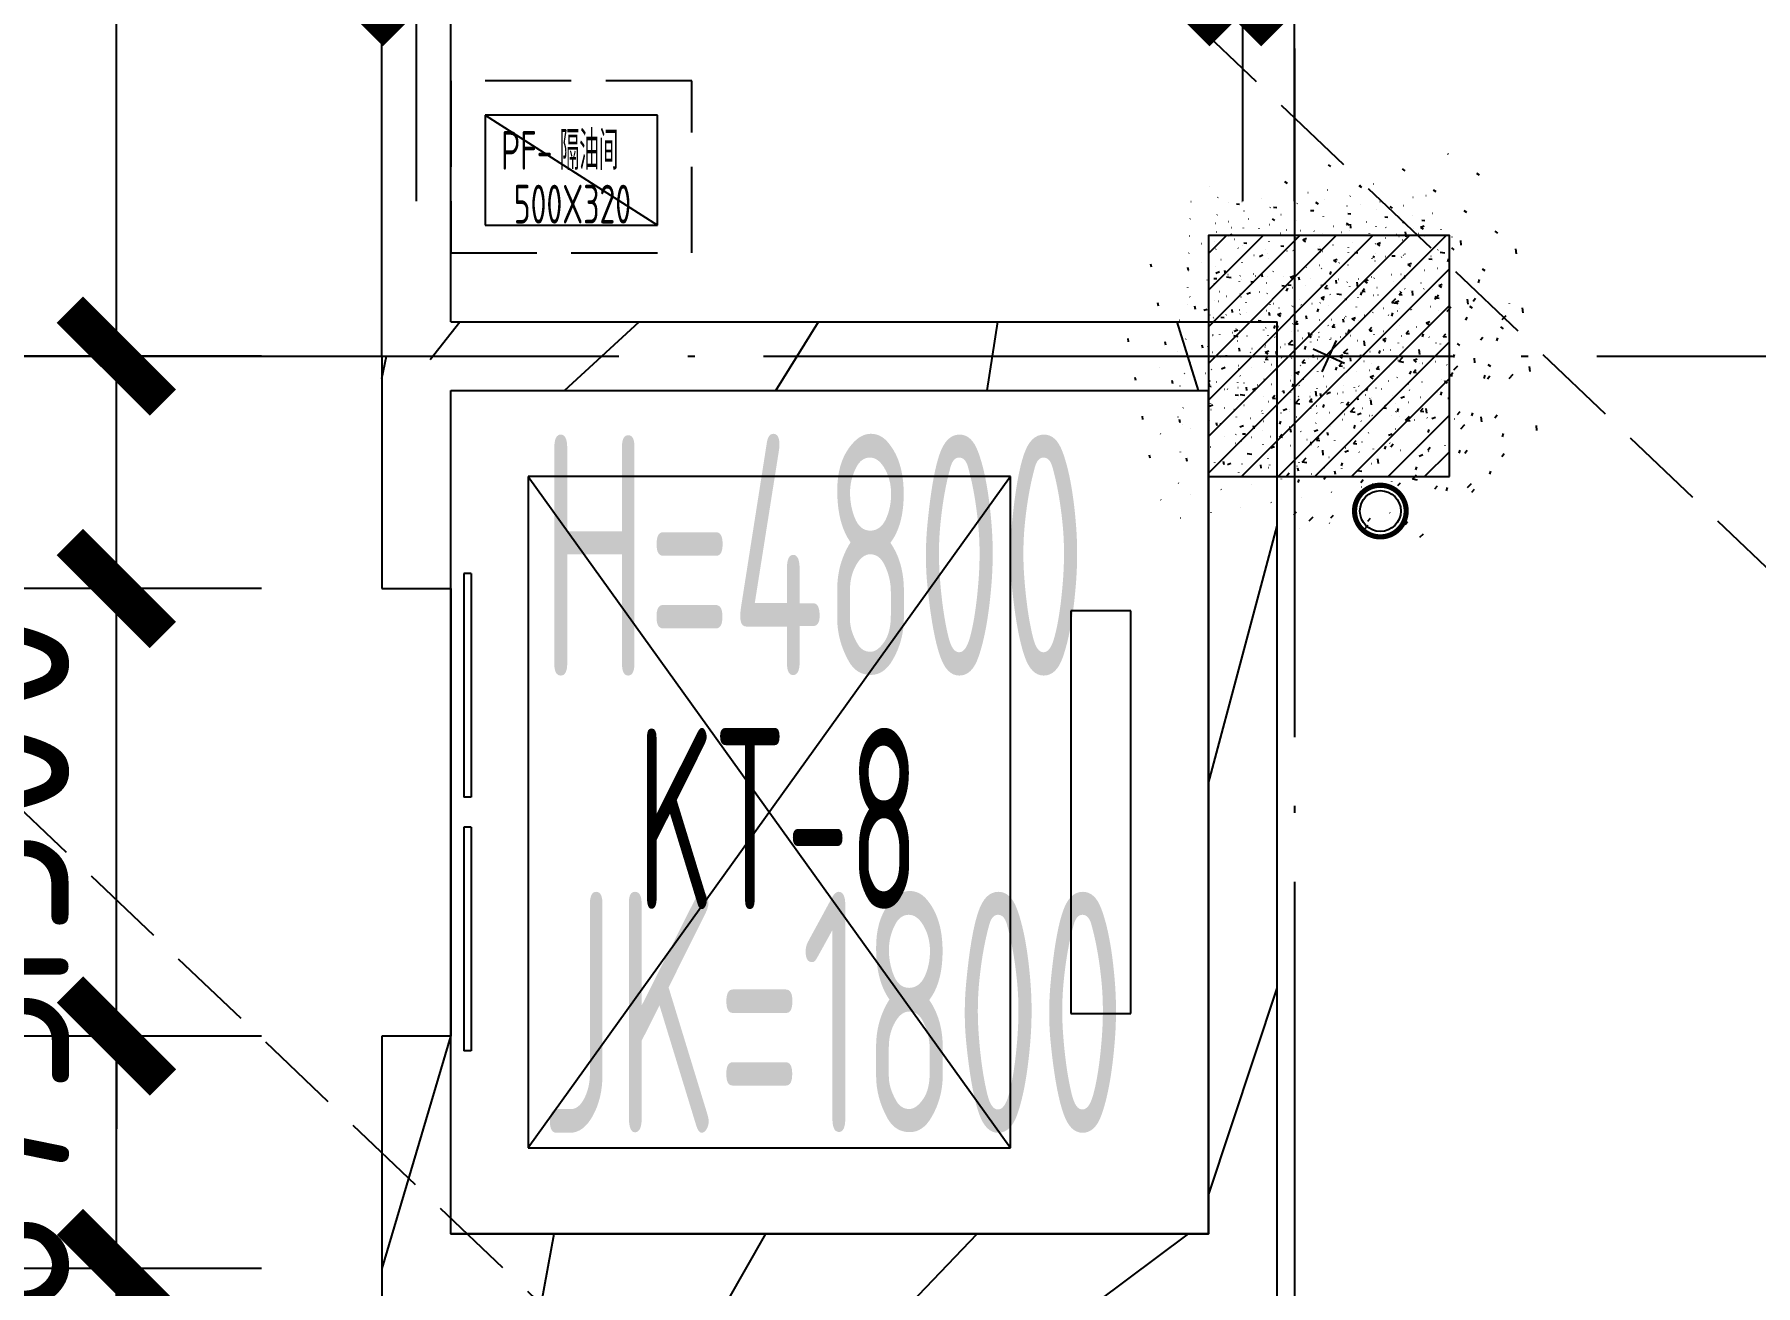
# Model space of a CAD drawing. Header units: inches. Extents: x 0 to 1813292486, y 0 to 3473589894.
# Drawn here: x 600578627 to 600583625, y 3473217818 to 3473221452 of the extents above; entities that cross this region are included whole.
import ezdxf
from ezdxf.enums import TextEntityAlignment as Align
from ezdxf.xclip import XClip

# ---------------------------------------------------------------- set-up
doc = ezdxf.new("R2010")
doc.units = ezdxf.units.IN
doc.header["$LTSCALE"] = 1000
doc.header["$MEASUREMENT"] = 0
doc.header["$XCLIPFRAME"] = 2
doc.linetypes.add('AX-MALL-GIRD-200$0$DOTE', pattern=[2.4200000000000004, 2, -0.2, 0.02, -0.2])
doc.linetypes.add('AX-MALL-WALL-P02-QT$0$DASH', pattern=[0.35, 0.25, -0.1])
for name, color, linetype in [('A-Anno-Note', 241, 'Continuous'), ('AX-MALL-DIM-P02$0$A-Anno-Dims', 3, 'Continuous'), ('AX-MALL-DIM-P02$0$A-Detl-Thin', 131, 'Continuous'), ('AX-MALL-DTKD-P01~P02$0$A-Anno-Note', 241, 'Continuous'), ('AX-MALL-DTKD-P03~PRF$0$A-Flor-Patt', 163, 'Continuous'), ('AX-MALL-GIRD-200$0$A-Grid', 222, 'AX-MALL-GIRD-200$0$DOTE'), ('AX-MALL-P02-200$0$A-Anno-Note', 241, 'Continuous'), ('AX-MALL-WALL-P02$0$A-Anno-Note', 241, 'Continuous'), ('AX-MALL-WALL-P02$0$A-Flor-Patt', 163, 'Continuous'), ('AX-MALL-WALL-P02-QT$0$A-Detl-Patt', 8, 'Continuous'), ('AX-MALL-WALL-P02-QT$0$A-Detl-Thin', 131, 'Continuous'), ('AX-MALL-WALL-P02-QT$0$A-Strs', 151, 'Continuous'), ('AX-MALL-WALL-P02-QT$0$A-Wall', 2, 'Continuous'), ('AX-MALL-WALL-P02-QT$0$A-Wall-Patt', 13, 'Continuous'), ('AX-MALL-WALL-P02-QT$0$A-Wind', 4, 'Continuous'), ('AX-MALL-WORD-P02$0$A-Anno-Note', 241, 'Continuous'), ('AX-MALL-ZTKD-P02$0$A-Anno-Note', 241, 'Continuous'), ('MX-MALL-P02-LG$0$M-VT-DUCT-EAD', 4, 'Continuous'), ('MX-MALL-P02-LG$0$M-VT-DUCT-FLG', 40, 'Continuous'), ('MX-MALL-P02-LG$0$M-VT-TEXT', 21, 'Continuous'), ('PX-MALL-P02-LG$0$$8$P-Pipe-Risr', 7, 'Continuous'), ('PX-MALL-P02-LG$0$$8$P-Pipe-Risr-Arch', 6, 'Continuous'), ('PX-MALL-P02-LG$0$$8$P-Pipe-Risr-W100', 6, 'Continuous'), ('PX-MALL-P02-LG$0$P-Airr-Pipe', 140, 'Continuous'), ('SX-MALL-WALL-L-1F~2F$0$S-COLU', 30, 'Continuous'), ('SX-MALL-WALL-L-1F~2F$0$S-PATT-WALL', 83, 'Continuous'), ('SX-MALL-WALL-L-1F~2F$0$单形心', 4, 'Continuous')]:
    doc.layers.add(name, color=color, linetype=linetype)
doc.styles.add('AX-MALL-DIM-P02$0$_TCH_DIM_T3', font='gbenor.shx')
doc.styles.add('AX-MALL-DTKD-P03~PRF$0$STANDARD', font='gbenor.shx', dxfattribs={"bigfont": 'gbcbig.shx'})
doc.styles.add('AX-MALL-WORD-P02$0$STANDARD', font='gbenor.shx', dxfattribs={"bigfont": 'gbcbig.shx'})
doc.styles.add('MX-MALL-P02-LG$0$_THVAC_WIN', font='gbenor.shx', dxfattribs={"bigfont": 'gbcbig.shx'})
doc.styles.add('PX-MALL-P02-LG$0$$8$jzfz', font='gbenor.shx', dxfattribs={"bigfont": 'gbcbig.shx'})
doc.dimstyles.new('AX-MALL-DIM-P02$0$_TCH_ARCH&&180', dxfattribs={"dimtxt": 535.5, "dimasz": 270, "dimexe": 450, "dimexo": 450, "dimgap": 137.25, "dimtad": 1, "dimdec": 0, "dimzin": 0, "dimdsep": 46, "dimtxsty": 'AX-MALL-DIM-P02$0$_TCH_DIM_T3', "dimblk": 'AX-MALL-DIM-P02$0$_ArchTick', "dimcen": 0.09, "dimclrt": 7, "dimazin": 2, "dimtfac": 1, "dimtdec": 0, "dimtix": 1, "dimtmove": 2, "dimatfit": 3, "dimfxl": 500, "dimtolj": 1, "dimtzin": 0, "dimarcsym": 0})
pattern_1 = [(45, (0, 359.0227), (-353.55353201463, 353.55353201463), [])]

# ---------------------------------------------------------------- blocks, each defined once
blk = doc.blocks.new('AX-MALL-WORD-P02')
at = {"layer": 'AX-MALL-WORD-P02$0$A-Anno-Note', "style": 'AX-MALL-WORD-P02$0$STANDARD', "width": 0.6}
blk.add_text('KT-8', height=525, rotation=339.5681613091696, dxfattribs=at).set_placement((600385989.7169063, 3473078121.458929))
blk = doc.blocks.new('AX-MALL-GIRD-200')
at = {"layer": 'AX-MALL-GIRD-200$0$A-Grid'}
for p, q in [((600417374.6480286, 3473156901.160599), (600378645.1090794, 3473052937.433517)), ((600221348.6739725, 3473141169.504273), (600579244.6780716, 3473007842.740992))]:
    blk.add_line(p, q, dxfattribs=at)
blk = doc.blocks.new('AX-MALL-WALL-P02-QT$0$tj')
at = {"layer": 'AX-MALL-WALL-P02-QT$0$A-Detl-Patt'}
h = blk.add_hatch(dxfattribs=at)
h.set_pattern_fill('STEEL', color=256, scale=100.0000000000001, angle=50.43183869082386)
h.set_pattern_definition([(75.00000000004839, (-14278.19445574284, 156289.8254051208), (-153.3407249234246, 41.08752340989569), []), (75.00000000004839, (-14317.88195610046, 156358.5661673546), (-153.3407249234246, 41.08752340989569), [])])
edge = h.paths.add_edge_path()
edge.add_line((88101.273016572, 47666.64152574539), (87883.93542659283, 47459.84604215622))
edge.add_line((87883.93542659283, 47459.84604215622), (91571.54751467705, 43584.64122533798))
edge.add_arc((262949.389629302, 558937.705083496), 543101.4133620498, 251.6057364187558, 260.0288666978238)
edge.add_arc((172180.8466627672, -2862.146247219684), 27099.9982179492, 64.7128659603706, 96.9316049602786, ccw=False)
edge.add_arc((262948.9730309481, 558936.3205539446), 543099.9677998082, 261.6155114784545, 271.7251478115656)
edge.add_line((279298.9759148359, 16082.51663446426), (279298.9759315252, 16382.65274763107))
edge.add_arc((262948.9742454757, 558936.3204835369), 542799.9676941936, 261.62020364125146, 271.7261014454634, ccw=False)
edge.add_arc((172180.8456921196, -2862.14609140989), 27400.00151046549, 64.80631838577902, 96.83815911678944)
edge.add_arc((262949.394896181, 558937.7037490648), 542801.4137571028, 251.6136389015772, 260.02417327084333, ccw=False)
edge.add_line((91737.26096642017, 43845.69257831573), (88101.273016572, 47666.64152574539))
blk = doc.blocks.new('SX-MALL-WALL-L-1F~2F$0$BANWANG_XINGXIN')
at = {"color": 0}
for points in [[(0.7071067811865476, 0.7071067811865475), (-0.7071067811865477, -0.7071067811865475)], [(-0.7071067811865475, 0.7071067811865476), (0.7071067811865474, -0.7071067811865477)]]:
    blk.add_lwpolyline(points, dxfattribs=at)
blk = doc.blocks.new('SX-MALL-WALL-L-1F~2F')
at = {"layer": 'SX-MALL-WALL-L-1F~2F$0$S-PATT-WALL'}
h = blk.add_hatch(dxfattribs=at)
h.set_pattern_fill('钢筋混凝土', color=256, scale=15, pattern_type=2)
h.set_pattern_definition([(24.56816131876918, (600332942.2247524, 3473133852.680703), (-31.18316060756021, 68.21004687377882), []), (29.56816131876925, (600332942.2247524, 3473133852.680703), (97.53445422577846, -46.37920049590846), [11.25, -123.75]), (334.5681613187692, (600332942.2247524, 3473133852.680703), (19.88439775835759, 112.9961142864107), [9, -99]), (80.01956131876923, (600332950.3526236, 3473133848.815771), (117.4189029535321, 66.61682170576017), [9.5610285, -105.1713168]), (25.75236131876919, (600332952.6975374, 3473133880.793347), (141.3476152674957, -79.15081590010527), [16.87499999999951, -185.6249999999961]), (76.20376131876925, (600332964.4765011, 3473133874.197439), (182.3878362713222, 87.98253900728311), [14.3415432, -157.75695]), (330.7523613187692, (600332952.6975374, 3473133880.793347), (182.387767611897, 87.98268144025062), [13.49999999999975, -148.4999999999961]), (0.5681613187692669, (600332964.1356634, 3473133868.528794), (62.82047321120105, -87.84980446922418), [11.25, -123.75]), (305.5681613187692, (600332964.1356634, 3473133868.528794), (72.17288940056439, 89.18848105901375), [9, -99]), (51.01956131876926, (600332969.3706981, 3473133861.207973), (134.9933625470349, 1.33857134020591), [9.5610285, -105.1713168]), (17.06816131876921, (600332942.2247524, 3473133852.680703), (19.14085714793764, 46.15589493924091), [0.75, -97.8, 0.75, -100.5, 0.75, -99.375]), (347.0681613187692, (600332942.2247524, 3473133852.680703), (57.63084699394109, 41.66442757030211), [0.75, -57.3, 0.75, -95.55, 0.75, -37.875]), (307.0681613187692, (600332910.879154, 3473133864.357858), (73.85474001336534, -31.12342331039777), [0.75, -37.5, 0.75, -117, 0.75, -155.25]), (297.0681613187692, (600332896.8228317, 3473133869.594251), (87.2164167648191, -16.46683781742514), [0.75, -48.75, 0.75, -77.69999999999999, 0.75, -110.25])])
h.paths.add_polyline_path([(600388638.9834411, 3473078475.457771), (600388883.3484232, 3473079131.419474), (600388227.3867203, 3473079375.784456), (600387983.0217383, 3473078719.822753)])
at = {"layer": 'SX-MALL-WALL-L-1F~2F$0$S-COLU'}
blk.add_lwpolyline([(600388638.9834411, 3473078475.457771), (600388883.3484232, 3473079131.419474), (600388227.3867203, 3473079375.784456), (600387983.0217383, 3473078719.822753)], close=True, dxfattribs=at)
at = {"layer": 'SX-MALL-WALL-L-1F~2F$0$单形心', "xscale": 50, "yscale": 50, "zscale": 50}
blk.add_blockref('SX-MALL-WALL-L-1F~2F$0$BANWANG_XINGXIN', (600388433.1850808, 3473078925.621114), dxfattribs=at)
blk = doc.blocks.new('SX-MALL-WALL-L-2F~3F')
ref = blk.add_blockref('SX-MALL-WALL-L-1F~2F', (0, 0))
XClip(ref).set_block_clipping_path([(600349769.7341375, 3473074679.418533), (600357001.7302529, 3473071985.287766), (600356499.8725733, 3473070638.124951), (600359302.5086629, 3473069594.060767), (600362345.1765132, 3473077761.653201), (600381551.4312518, 3473070606.759726), (600391553.7259278, 3473066880.611454), (600387749.827644, 3473056669.608357), (600391632.1759799, 3473055223.319679), (600395635.5522461, 3473065969.791956), (600406982.2408491, 3473061742.817497), (600403058.8006672, 3473051210.921831), (600412723.2437257, 3473047610.6332), (600445093.3740637, 3473134503.466942), (600393055.2444371, 3473153889.197227), (600387463.4997383, 3473138878.984498), (600380158.3525343, 3473141600.366193), (600382830.751978, 3473148774.027779), (600388210.8522022, 3473146769.782572), (600390696.2253517, 3473153441.399696), (600277474.697425, 3473195619.741203), (600273446.9822528, 3473184807.934726), (600257129.111771, 3473190886.82031), (600241575.9633431, 3473149136.690594), (600258197.8999482, 3473142944.531458), (600255239.7303221, 3473135003.762026), (600263182.3271956, 3473132044.911624), (600260741.6763649, 3473125493.34496), (600269350.4970673, 3473122286.306632), (600271511.1407766, 3473128086.235537), (600286270.1853781, 3473122588.058336), (600284109.5416689, 3473116788.129431), (600282580.7823727, 3473112684.400902), (600291840.7574171, 3473109234.788475), (600290827.7957876, 3473106515.642598), (600293360.405141, 3473105572.171298), (600294731.2544166, 3473109252.0137), (600323175.4764534, 3473098655.706329), (600321336.3302773, 3473093718.790065), (600344750.773286, 3473084996.222976), (600341987.4689643, 3473077578.540671), (600344583.6790427, 3473076611.376234), (600346015.5062013, 3473080454.904757), (600351201.5612961, 3473078522.947055)])
blk = doc.blocks.new('SX-MALL-WALL-2F~3F')
blk.add_blockref('SX-MALL-WALL-L-2F~3F', (0, 0))
blk = doc.blocks.new('MX-MALL-P02-LG')
at = {"layer": 'MX-MALL-P02-LG$0$M-VT-DUCT-EAD'}
for p, q in [((600386381.6843913, 3473080436.860548), (600386269.9746385, 3473080136.992358)), ((600386850.2284374, 3473080262.314059), (600386381.6843913, 3473080436.860548)), ((600386738.5186846, 3473079962.445869), (600386850.2284374, 3473080262.314059)), ((600386269.9746385, 3473080136.992358), (600386738.5186846, 3473079962.445869))]:
    blk.add_line(p, q, dxfattribs=at)
at = {"layer": 'MX-MALL-P02-LG$0$M-VT-DUCT-FLG'}
blk.add_line((600386381.6843913, 3473080436.860548), (600386738.5186846, 3473079962.445869), dxfattribs=at)
at = {"layer": 'MX-MALL-P02-LG$0$M-VT-TEXT', "style": 'MX-MALL-P02-LG$0$_THVAC_WIN', "width": 0.7}
for s, p in [('PF-', (600386369.3659177, 3473080271.688047, -9000)), ('隔油间', (600386528.7895122, 3473080212.298052, -9000)), ('500X320', (600386349.3831072, 3473080112.806571, -9000))]:
    blk.add_text(s, height=112.6582278481012, rotation=339.5681524423186, dxfattribs=at).set_placement(p)
blk = doc.blocks.new('AX-MALL-WALL-P02-QT$0$$DORLIB2D$00000127')
at = {"color": 0}
for points in [[(-0.5333333333328483, 0.7948983154366971), (-0.5333333333328483, 0.690405644187237)], [(-0.03333333333284827, 0.7948983154366971), (-0.5333333333328483, 0.7948983154366971)], [(-0.03333333333284827, 0.7948983154366971), (-0.03333333333284827, 0.690405644187237)], [(0.5333333333328483, 0.7948983154366971), (0.03333333333284827, 0.7948983154366971)], [(0.03333333333284827, 0.7948983154366971), (0.03333333333284827, 0.690405644187237)], [(0.5333333333328483, 0.7948983154366971), (0.5333333333328483, 0.690405644187237)], [(-0.03333333333284827, 0.690405644187237), (-0.5333333333328483, 0.690405644187237)], [(0.5333333333328483, 0.690405644187237), (0.03333333333284827, 0.690405644187237)], [(0.5, 0.4999999999999858), (-0.5, 0.4999999999999858)]]:
    blk.add_lwpolyline(points, dxfattribs=at)
blk = doc.blocks.new('AX-MALL-WALL-P02-QT')
at = {"layer": 'AX-MALL-WALL-P02-QT$0$A-Wall-Patt'}
h = blk.add_hatch(dxfattribs=at)
h.set_pattern_fill('普通砖', color=256, scale=200, style=0)
h.set_pattern_definition(pattern_1)
h.paths.add_polyline_path([(600385981.1377628, 3473079839.080694), (600386078.5195892, 3473079909.516654), (600388591.9879726, 3473086656.551299), (600388404.5703431, 3473086726.369865), (600385856.1926777, 3473079885.626408)])
h = blk.add_hatch(dxfattribs=at)
h.set_pattern_fill('普通砖', color=256, scale=200, style=0)
h.set_pattern_definition(pattern_1)
h.paths.add_polyline_path([(600385981.1377631, 3473079839.080696), (600386008.7010227, 3473079722.099024), (600388070.2949454, 3473078954.094794), (600388327.5311409, 3473079071.693857), (600386078.5195892, 3473079909.516654)])
h = blk.add_hatch(dxfattribs=at)
h.set_pattern_fill('普通砖', color=256, scale=200, style=0)
h.set_pattern_definition(pattern_1)
h.paths.add_polyline_path([(600385856.1926763, 3473079885.626405), (600385620.5550153, 3473079253.091907), (600385807.9726447, 3473079183.27334), (600386008.7010227, 3473079722.099024), (600385981.1377633, 3473079839.080696)])
h = blk.add_hatch(dxfattribs=at)
h.set_pattern_fill('普通砖', color=256, scale=200, style=0)
h.set_pattern_definition(pattern_1)
h.paths.add_polyline_path([(600387242.5807681, 3473076541.247166), (600387367.5258541, 3473076494.701454), (600388327.5311409, 3473079071.693857), (600388070.2949454, 3473078954.094794), (600387215.0175083, 3473076658.228836)])
h = blk.add_hatch(dxfattribs=at)
h.set_pattern_fill('普通砖', color=256, scale=200, style=0)
h.set_pattern_definition(pattern_1)
h.paths.add_polyline_path([(600385153.4235858, 3473077426.233066), (600385354.1519635, 3473077965.058749), (600385166.7343341, 3473078034.877316), (600384931.0966729, 3473077402.342817), (600385056.0417594, 3473077355.797106)])
h = blk.add_hatch(dxfattribs=at)
h.set_pattern_fill('普通砖', color=256, scale=200, style=0)
h.set_pattern_definition(pattern_1)
h.paths.add_polyline_path([(600384931.096673, 3473077402.342817), (600384695.4590124, 3473076769.80832), (600384882.8766416, 3473076699.989754), (600385083.6050193, 3473077238.815437), (600385056.0417594, 3473077355.797106)])
h = blk.add_hatch(dxfattribs=at)
h.set_pattern_fill('普通砖', color=256, scale=200, style=0)
h.set_pattern_definition(pattern_1)
h.paths.add_polyline_path([(600385056.0417594, 3473077355.797106), (600385083.6050193, 3473077238.815437), (600387145.198942, 3473076470.811206), (600387242.5807681, 3473076541.247166), (600387215.0175083, 3473076658.228836), (600385153.4235858, 3473077426.233066)])
h = blk.add_hatch(dxfattribs=at)
h.set_pattern_fill('普通砖', color=256, scale=200, style=0)
h.set_pattern_definition(pattern_1)
h.paths.add_polyline_path([(600386589.4130062, 3473074596.943609), (600386686.7948325, 3473074667.379568), (600387367.5258541, 3473076494.701454), (600387242.5807681, 3473076541.247166), (600387145.198942, 3473076470.811206), (600386464.4679201, 3473074643.48932)])
at = {"layer": 'AX-MALL-WALL-P02-QT$0$A-Detl-Patt', "linetype": 'AX-MALL-WALL-P02-QT$0$DASH'}
for p, q in [((600379941.1782522, 3473088206.255819), (600386499.3772025, 3473074737.198135)), ((600385952.3396957, 3473085006.499878), (600392510.538646, 3473071537.442194))]:
    blk.add_line(p, q, dxfattribs=at)
at = {"layer": 'AX-MALL-WALL-P02-QT$0$A-Detl-Thin', "linetype": 'AX-MALL-WALL-P02-QT$0$DASH'}
blk.add_lwpolyline([(600386322.8845569, 3473080565.478295), (600386148.338137, 3473080096.934222), (600386804.2998387, 3473079852.569235), (600386978.8462577, 3473080321.113307)], close=True, dxfattribs=at)
at = {"layer": 'AX-MALL-WALL-P02-QT$0$A-Strs'}
for p, q in [((600386132.259644, 3473079409.285944), (600385451.5286225, 3473077581.964058)), ((600387444.1830506, 3473078920.555979), (600386132.259644, 3473079409.285944)), ((600386132.259644, 3473079409.285944), (600386763.4520291, 3473077093.234094)), ((600387444.1830506, 3473078920.555979), (600385451.5286225, 3473077581.964058)), ((600386763.4520291, 3473077093.234094), (600387444.1830506, 3473078920.555979)), ((600387472.027272, 3473078494.000357), (600387063.5886592, 3473077397.607225)), ((600387636.017698, 3473078432.909111), (600387472.027272, 3473078494.000357)), ((600387227.5790851, 3473077336.51598), (600387636.017698, 3473078432.909111)), ((600385451.5286225, 3473077581.964058), (600386763.4520291, 3473077093.234094)), ((600387063.5886592, 3473077397.607225), (600387227.5790851, 3473077336.51598))]:
    blk.add_line(p, q, dxfattribs=at)
at = {"layer": 'AX-MALL-WALL-P02-QT$0$A-Wall'}
for p, q in [((600385856.1926777, 3473079885.626408), (600388404.5703431, 3473086726.369865)), ((600386078.5195892, 3473079909.516654), (600388591.9879726, 3473086656.551299)), ((600386078.5195892, 3473079909.516654), (600388327.5311409, 3473079071.693857)), ((600385856.1926763, 3473079885.626405), (600385620.5550153, 3473079253.091907)), ((600385807.9726447, 3473079183.27334), (600386008.7010227, 3473079722.099024)), ((600386008.7010227, 3473079722.099024), (600388070.2949454, 3473078954.094794)), ((600385620.5550153, 3473079253.091907), (600385807.9726447, 3473079183.27334)), ((600387367.5258541, 3473076494.701454), (600388327.5311409, 3473079071.693857)), ((600387215.0175083, 3473076658.228836), (600388070.2949454, 3473078954.094794)), ((600385166.7343341, 3473078034.877316), (600384931.0966729, 3473077402.342817)), ((600385354.1519635, 3473077965.058749), (600385166.7343341, 3473078034.877316)), ((600385153.4235858, 3473077426.233066), (600385354.1519635, 3473077965.058749)), ((600384931.096673, 3473077402.342817), (600384695.4590124, 3473076769.80832)), ((600385153.4235858, 3473077426.233066), (600387215.0175083, 3473076658.228836)), ((600386686.7948325, 3473074667.379568), (600387367.5258541, 3473076494.701454))]:
    blk.add_line(p, q, dxfattribs=at)
at = {"layer": 'AX-MALL-WALL-P02-QT$0$A-Detl-Thin'}
for name in ['MX-MALL-P02-LG', 'SX-MALL-WALL-2F~3F']:
    blk.add_blockref(name, (0, 0), dxfattribs=at)
at = {"layer": 'AX-MALL-WALL-P02-QT$0$A-Detl-Thin', "rotation": 339.5681613091762}
blk.add_blockref('AX-MALL-WALL-P02-QT$0$tj', (600144118.6961328, 3473128496.287411), dxfattribs=at)
at = {"layer": 'AX-MALL-WALL-P02-QT$0$A-Wind'}
blk.add_blockref('AX-MALL-GIRD-200', (0, 0), dxfattribs=at)
at = {"layer": 'AX-MALL-WALL-P02-QT$0$A-Wind', "xscale": 1300, "yscale": -200, "zscale": 200, "rotation": 69.56816131260113}
blk.add_blockref('AX-MALL-WALL-P02-QT$0$$DORLIB2D$00000127', (600385487.3534895, 3473078609.075328), dxfattribs=at)
blk = doc.blocks.new('AX-MALL-DTKD-P03~PRF')
at = {"layer": 'AX-MALL-DTKD-P03~PRF$0$A-Flor-Patt'}
blk.add_lwpolyline([(600386008.1591525, 3473079722.302447), (600388069.7530733, 3473078954.298218), (600387214.4756359, 3473076658.432259), (600385152.881715, 3473077426.436488)], close=True, dxfattribs=at)
at = {"layer": 'AX-MALL-DTKD-P03~PRF$0$A-Flor-Patt', "style": 'AX-MALL-DTKD-P03~PRF$0$STANDARD', "width": 0.6}
for s, p in [('H=4800', (600385964.7442505, 3473078854.900487)), ('JK=1800', (600385501.106966, 3473077610.334674))]:
    blk.add_text(s, height=700, rotation=339.5681613090537, dxfattribs=at).set_placement(p)
blk = doc.blocks.new('AX-MALL-DTKD-P01~P02')
at = {"layer": 'AX-MALL-DTKD-P01~P02$0$A-Anno-Note'}
blk.add_blockref('AX-MALL-DTKD-P03~PRF', (0.5418720245361328, -0.203423023223877), dxfattribs=at)
blk = doc.blocks.new('AX-MALL-WALL-P02')
at = {"layer": 'AX-MALL-WALL-P02$0$A-Anno-Note'}
blk.add_blockref('AX-MALL-WORD-P02', (0, 0), dxfattribs=at)
blk.add_blockref('AX-MALL-WALL-P02-QT', (0, 0), dxfattribs=at)
at = {"layer": 'AX-MALL-WALL-P02$0$A-Flor-Patt'}
blk.add_blockref('AX-MALL-DTKD-P01~P02', (0, 0), dxfattribs=at)
blk = doc.blocks.new('PX-MALL-P02-LG$0$$8$P-Risr')
at = {"layer": 'PX-MALL-P02-LG$0$$8$P-Pipe-Risr-Arch', "ltscale": 0.7}
blk.add_circle((0, 0), 59.29000000000001, dxfattribs=at)
at = {"layer": 'PX-MALL-P02-LG$0$$8$P-Pipe-Risr-W100', "color": 0, "const_width": 15}
blk.add_lwpolyline([(-75, 0, 1), (75, 0, 1)], format="xyb", close=True, dxfattribs=at)
at = {"layer": 'PX-MALL-P02-LG$0$$8$P-Pipe-Risr', "style": 'PX-MALL-P02-LG$0$$8$jzfz', "width": 0.6, "flags": 1}
for tag, p in [('SYS-MARK', (0.3310501334344735, -45.65933377496549)), ('RANGE', (0.3337570973526454, -45.67887874227017))]:
    blk.add_attdef(tag, text='', height=0.015625, dxfattribs=at).set_placement(p, align=Align.MIDDLE)
blk = doc.blocks.new('PX-MALL-P02-LG')
at = {"layer": 'PX-MALL-P02-LG$0$P-Airr-Pipe', "rotation": 249.5681612531986}
blk.add_blockref('PX-MALL-P02-LG$0$$8$P-Risr', (600388415.8021516, 3473078451.71497), dxfattribs=at)
blk = doc.blocks.new('AX-MALL-ZTKD-P02')
at = {"layer": 'AX-MALL-ZTKD-P02$0$A-Anno-Note'}
blk.add_blockref('AX-MALL-GIRD-200', (0, 0), dxfattribs=at)
blk = doc.blocks.new('AX-MALL-DIM-P02$0$_ArchTick')
at = {"color": 0, "linetype": 'ByBlock', "const_width": 0.4}
blk.add_lwpolyline([(-0.5, -0.5), (0.5, 0.5)], dxfattribs=at)
blk = doc.blocks.new('*D751')
at = {"layer": 'AX-MALL-DIM-P02$0$A-Anno-Dims', "color": 0, "lineweight": -2, "transparency": 16777216}
for p, q in [((600386106.9932647, 3473080272.406787), (600386481.67084, 3473081278.173399)), ((600386324.5790658, 3473080856.483733), (600388573.5954365, 3473080018.659142)), ((600388356.0096356, 3473079434.582196), (600388730.6872107, 3473080440.348808))]:
    blk.add_line(p, q, dxfattribs=at)
at = {"layer": 'AX-MALL-DIM-P02$0$A-Anno-Dims', "color": 0, "lineweight": -2, "transparency": 16777216, "xscale": 270, "yscale": 270, "zscale": 270}
for p, rotation in [((600386324.5790658, 3473080856.483733), 159.5681613053868), ((600388573.5954365, 3473080018.659142), 339.5681613053868)]:
    blk.add_blockref('AX-MALL-DIM-P02$0$_ArchTick', p, dxfattribs=dict(at, rotation=rotation))
at = {"layer": 'AX-MALL-DIM-P02$0$A-Anno-Dims', "color": 7, "transparency": 16777216, "insert": (600387590.469848, 3473080817.092137), "char_height": 535.5, "attachment_point": 5, "rotation": 339.56816130538675, "style": 'AX-MALL-DIM-P02$0$_TCH_DIM_T3'}
blk.add_mtext('\\A1;2400', dxfattribs=at)
blk = doc.blocks.new('*D752')
at = {"layer": 'AX-MALL-DIM-P02$0$A-Anno-Dims', "color": 0, "lineweight": -2, "transparency": 16777216}
for p, q in [((600388356.0096356, 3473079434.582196), (600388730.6872102, 3473080440.348807)), ((600388496.5680391, 3473079382.220066), (600388871.2456137, 3473080387.986678)), ((600388573.5954362, 3473080018.659141), (600388320.5816365, 3473080112.914206)), ((600388573.5954362, 3473080018.659141), (600388714.1538397, 3473079966.297011)), ((600388714.1538397, 3473079966.297011), (600388967.1676394, 3473079872.041947))]:
    blk.add_line(p, q, dxfattribs=at)
at = {"layer": 'AX-MALL-DIM-P02$0$A-Anno-Dims', "color": 0, "lineweight": -2, "transparency": 16777216, "xscale": 270, "yscale": 270, "zscale": 270}
for p, rotation in [((600388573.5954362, 3473080018.659141), 339.5681613331827), ((600388714.1538397, 3473079966.297011), 159.5681613331828)]:
    blk.add_blockref('AX-MALL-DIM-P02$0$_ArchTick', p, dxfattribs=dict(at, rotation=rotation))
at = {"layer": 'AX-MALL-DIM-P02$0$A-Anno-Dims', "color": 7, "transparency": 16777216, "insert": (600389402.0356523, 3473080276.689787), "char_height": 535.5, "attachment_point": 5, "rotation": 339.5681613331828, "style": 'AX-MALL-DIM-P02$0$_TCH_DIM_T3'}
blk.add_mtext('\\A1;150', dxfattribs=at)
blk = doc.blocks.new('*D753')
at = {"layer": 'AX-MALL-DIM-P02$0$A-Anno-Dims', "color": 0, "lineweight": -2, "transparency": 16777216}
for p, q in [((600388214.6098814, 3473074471.722077), (600388615.423687, 3473075547.647539)), ((600388458.3319125, 3473075125.957872), (600391831.8492405, 3473073869.223677)), ((600391588.1272094, 3473073214.987882), (600391988.941015, 3473074290.913343))]:
    blk.add_line(p, q, dxfattribs=at)
at = {"layer": 'AX-MALL-DIM-P02$0$A-Anno-Dims', "color": 0, "lineweight": -2, "transparency": 16777216, "xscale": 270, "yscale": 270, "zscale": 270}
for p, rotation in [((600388458.3319125, 3473075125.957872), 159.5681612903562), ((600391831.8492405, 3473073869.223677), 339.5681612903562)]:
    blk.add_blockref('AX-MALL-DIM-P02$0$_ArchTick', p, dxfattribs=dict(at, rotation=rotation))
at = {"layer": 'AX-MALL-DIM-P02$0$A-Anno-Dims', "color": 7, "transparency": 16777216, "insert": (600390286.4731735, 3473074877.111475), "char_height": 535.5, "attachment_point": 5, "rotation": 339.56816129035616, "style": 'AX-MALL-DIM-P02$0$_TCH_DIM_T3'}
blk.add_mtext('\\A1;3600', dxfattribs=at)
blk = doc.blocks.new('*D1458')
at = {"layer": 'AX-MALL-DIM-P02$0$A-Anno-Dims', "color": 0, "lineweight": -2, "transparency": 16777216}
for p, q in [((600384603.1158215, 3473077524.525309), (600383786.9481642, 3473077828.57171)), ((600383973.0001695, 3473077038.945437), (600384208.6378303, 3473077671.479936)), ((600384367.4781606, 3473076891.990811), (600383551.3105035, 3473077196.037212))]:
    blk.add_line(p, q, dxfattribs=at)
at = {"layer": 'AX-MALL-DIM-P02$0$A-Anno-Dims', "color": 0, "lineweight": -2, "transparency": 16777216, "xscale": 270, "yscale": 270, "zscale": 270}
for p, rotation in [((600384208.6378303, 3473077671.479936), 69.56816132555548), ((600383973.0001695, 3473077038.945437), 249.5681613255555)]:
    blk.add_blockref('AX-MALL-DIM-P02$0$_ArchTick', p, dxfattribs=dict(at, rotation=rotation))
at = {"layer": 'AX-MALL-DIM-P02$0$A-Anno-Dims', "color": 7, "transparency": 16777216, "insert": (600383302.2593246, 3473077648.974305), "char_height": 535.5, "attachment_point": 5, "rotation": 69.56816132555548, "style": 'AX-MALL-DIM-P02$0$_TCH_DIM_T3'}
blk.add_mtext('\\A1;675', dxfattribs=at)
blk = doc.blocks.new('*D1459')
at = {"layer": 'AX-MALL-DIM-P02$0$A-Anno-Dims', "color": 0, "lineweight": -2, "transparency": 16777216}
for p, q in [((600384444.2754912, 3473078304.014435), (600384538.5305557, 3473078557.028234)), ((600384838.7534823, 3473078157.059808), (600384022.5858252, 3473078461.106209)), ((600384208.6378307, 3473077671.479937), (600384444.2754912, 3473078304.014435)), ((600384603.1158218, 3473077524.525311), (600383786.9481647, 3473077828.571711)), ((600384208.6378307, 3473077671.479937), (600384114.3827662, 3473077418.466137))]:
    blk.add_line(p, q, dxfattribs=at)
at = {"layer": 'AX-MALL-DIM-P02$0$A-Anno-Dims', "color": 0, "lineweight": -2, "transparency": 16777216, "xscale": 270, "yscale": 270, "zscale": 270}
for p, rotation in [((600384444.2754912, 3473078304.014435), 249.5681613209081), ((600384208.6378307, 3473077671.479937), 69.56816132090812)]:
    blk.add_blockref('AX-MALL-DIM-P02$0$_ArchTick', p, dxfattribs=dict(at, rotation=rotation))
at = {"layer": 'AX-MALL-DIM-P02$0$A-Anno-Dims', "color": 7, "transparency": 16777216, "insert": (600383946.9359616, 3473078129.129783), "char_height": 535.5, "attachment_point": 5, "rotation": 69.56816132090808, "style": 'AX-MALL-DIM-P02$0$_TCH_DIM_T3'}
blk.add_mtext('\\A1;675', dxfattribs=at)
blk = doc.blocks.new('*D1460')
at = {"layer": 'AX-MALL-DIM-P02$0$A-Anno-Dims', "color": 0, "lineweight": -2, "transparency": 16777216}
for p, q in [((600384898.0961714, 3473079522.229022), (600384992.3512359, 3473079775.242822)), ((600385292.5741624, 3473079375.274395), (600384476.4065052, 3473079679.320796)), ((600384444.2754915, 3473078304.014434), (600384898.0961714, 3473079522.229022)), ((600384838.7534823, 3473078157.059807), (600384022.5858253, 3473078461.106208)), ((600384444.2754915, 3473078304.014434), (600384350.020427, 3473078051.000634))]:
    blk.add_line(p, q, dxfattribs=at)
at = {"layer": 'AX-MALL-DIM-P02$0$A-Anno-Dims', "color": 0, "lineweight": -2, "transparency": 16777216, "xscale": 270, "yscale": 270, "zscale": 270}
for p, rotation in [((600384898.0961714, 3473079522.229022), 249.5681613167213), ((600384444.2754915, 3473078304.014434), 69.56816131672122)]:
    blk.add_blockref('AX-MALL-DIM-P02$0$_ArchTick', p, dxfattribs=dict(at, rotation=rotation))
at = {"layer": 'AX-MALL-DIM-P02$0$A-Anno-Dims', "color": 7, "transparency": 16777216, "insert": (600384291.6651318, 3473079054.504324), "char_height": 535.5, "attachment_point": 5, "rotation": 69.56816131672123, "style": 'AX-MALL-DIM-P02$0$_TCH_DIM_T3'}
blk.add_mtext('\\A1;1300', dxfattribs=at)
blk = doc.blocks.new('*D1461')
at = {"layer": 'AX-MALL-DIM-P02$0$A-Anno-Dims', "color": 0, "lineweight": -2, "transparency": 16777216}
for p, q in [((600385528.2118249, 3473080007.808898), (600384712.0441676, 3473080311.855299)), ((600384898.0961714, 3473079522.229023), (600385133.7338338, 3473080154.763525)), ((600385292.5741625, 3473079375.274396), (600384476.4065052, 3473079679.320796))]:
    blk.add_line(p, q, dxfattribs=at)
at = {"layer": 'AX-MALL-DIM-P02$0$A-Anno-Dims', "color": 0, "lineweight": -2, "transparency": 16777216, "xscale": 270, "yscale": 270, "zscale": 270}
for p, rotation in [((600385133.7338338, 3473080154.763525), 69.5681613389354), ((600384898.0961714, 3473079522.229023), 249.5681613389354)]:
    blk.add_blockref('AX-MALL-DIM-P02$0$_ArchTick', p, dxfattribs=dict(at, rotation=rotation))
at = {"layer": 'AX-MALL-DIM-P02$0$A-Anno-Dims', "color": 7, "transparency": 16777216, "insert": (600384227.3553276, 3473080132.257891), "char_height": 535.5, "attachment_point": 5, "rotation": 69.56816133893541, "style": 'AX-MALL-DIM-P02$0$_TCH_DIM_T3'}
blk.add_mtext('\\A1;675', dxfattribs=at)
blk = doc.blocks.new('*D1462')
at = {"layer": 'AX-MALL-DIM-P02$0$A-Anno-Dims', "color": 0, "lineweight": -2, "transparency": 16777216}
for p, q in [((600387936.9523611, 3473086473.717109), (600387120.7847039, 3473086777.76351)), ((600385133.7338338, 3473080154.763525), (600387542.47437, 3473086620.671735)), ((600385528.211825, 3473080007.808898), (600384712.0441676, 3473080311.855299))]:
    blk.add_line(p, q, dxfattribs=at)
at = {"layer": 'AX-MALL-DIM-P02$0$A-Anno-Dims', "color": 0, "lineweight": -2, "transparency": 16777216, "xscale": 270, "yscale": 270, "zscale": 270}
for p, rotation in [((600387542.47437, 3473086620.671735), 69.56816132027173), ((600385133.7338338, 3473080154.763525), 249.5681613202717)]:
    blk.add_blockref('AX-MALL-DIM-P02$0$_ArchTick', p, dxfattribs=dict(at, rotation=rotation))
at = {"layer": 'AX-MALL-DIM-P02$0$A-Anno-Dims', "color": 7, "transparency": 16777216, "insert": (600385958.5834025, 3473083529.100226), "char_height": 535.5, "attachment_point": 5, "rotation": 69.56816132027173, "style": 'AX-MALL-DIM-P02$0$_TCH_DIM_T3'}
blk.add_mtext('\\A1;6900', dxfattribs=at)
blk = doc.blocks.new('AX-MALL-DIM-P02')
at = {"layer": 'AX-MALL-DIM-P02$0$A-Detl-Thin'}
blk.add_blockref('AX-MALL-ZTKD-P02', (-2.384185791015625e-06, 9.5367431640625e-07), dxfattribs=at)
at = {"layer": 'AX-MALL-DIM-P02$0$A-Anno-Dims'}
for p1, p2, distance, picture, middle in [((600385949.9014908, 3473079850.717124), (600388358.6420273, 3473086316.625334), 870.9614565102858, '*D1462', (600385958.5834025, 3473083529.100226)), ((600385949.9014906, 3473079850.717122), (600388198.9178611, 3473079012.89253), 1073.2892263460087, '*D751', (600387590.469848, 3473080817.092137)), ((600385260.4431484, 3473077999.968033), (600385714.2638284, 3473079218.182621), 870.9614562868666, '*D1460', (600384291.6651318, 3473079054.504324)), ((600385024.8054878, 3473077367.433535), (600385260.4431485, 3473077999.968033), 870.9614568432066, '*D1459', (600383946.9359616, 3473078129.129783)), ((600388057.5181069, 3473074050.032412), (600391431.0354351, 3473072793.298216), 1148.1582229401351, '*D753', (600390286.4731735, 3473074877.111475))]:
    dim = blk.add_aligned_dim(p1=p1, p2=p2, distance=distance, dimstyle='AX-MALL-DIM-P02$0$_TCH_ARCH&&180', dxfattribs=at)
    dim.commit()
    dim.dimension.update_dxf_attribs({"geometry": picture, "text_midpoint": middle})
for base, p1, p2, angle, picture, middle in [((600385133.7338338, 3473080154.763525), (600385714.2638285, 3473079218.182621), (600385949.9014908, 3473079850.717124), 69.568161353065, '*D1461', (600384227.3553276, 3473080132.257891)), ((600388714.1538397, 3473079966.297011), (600388198.9178616, 3473079012.89253), (600388339.4762652, 3473078960.5304), 339.56816116249723, '*D752', (600389402.0356523, 3473080276.689787)), ((600384208.6378303, 3473077671.479936), (600384789.1678269, 3473076734.899037), (600385024.8054878, 3473077367.433535), 69.56816132555548, '*D1458', (600383302.2593246, 3473077648.974305))]:
    dim = blk.add_linear_dim(base=base, p1=p1, p2=p2, angle=angle, dimstyle='AX-MALL-DIM-P02$0$_TCH_ARCH&&180', dxfattribs=at)
    dim.commit()
    dim.dimension.update_dxf_attribs({"geometry": picture, "text_midpoint": middle, "dimtype": 129})
blk = doc.blocks.new('AX-MALL-P02-200')
at = {"layer": 'AX-MALL-P02-200$0$A-Anno-Note'}
blk.add_blockref('AX-MALL-WALL-P02', (0, 0), dxfattribs=at)
for name in ['AX-MALL-DIM-P02', 'PX-MALL-P02-LG']:
    blk.add_blockref(name, (0, 0), dxfattribs=at)

msp = doc.modelspace()

# ---------------------------------------------------------------- block references
at = {"layer": 'A-Anno-Note', "rotation": 20.43183869077545}
msp.add_blockref('AX-MALL-P02-200', (1250392458.527329, 9048125.682563305), dxfattribs=at)

doc.saveas('drawing.dxf')
